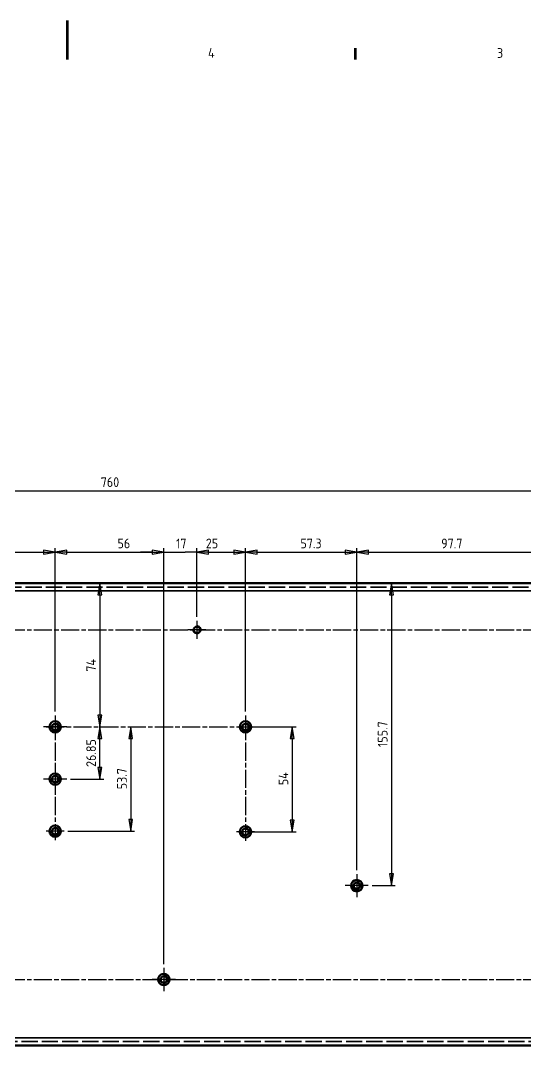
# Model space of a CAD drawing. Header units: millimetres. Extents: x 0 to 1188, y 0 to 840.
# Drawn here: x 570 to 830, y 312 to 840 of the extents above; entities that cross this region are included whole.
import ezdxf

# ---------------------------------------------------------------- set-up
doc = ezdxf.new("R2010")
doc.units = ezdxf.units.MM
doc.header["$LTSCALE"] = 2
doc.linetypes.add('CHAIN', pattern=[0.3543, 0.2362, -0.0295, 0.0591, -0.0295])
doc.linetypes.add('DASHED', pattern=[0.2067, 0.1654, -0.0413])
doc.layers.get('0').update_dxf_attribs({"lineweight": 25})
for name, color, linetype, lineweight in [('가려진 것(ISO)', 5, 'DASHED', 35), ('가시적인 것(ISO)', 7, 'Continuous', 50), ('가시적인 좁은 것(ISO)', 1, 'Continuous', 35), ('경계(ISO)', 7, 'Continuous', 70), ('중심 표식(ISO)', 1, 'Continuous', 25), ('중심선(ISO)', 1, 'Continuous', 25), ('치수(ISO)', 7, 'Continuous', 25)]:
    doc.layers.add(name, color=color, linetype=linetype, lineweight=lineweight)
doc.styles.add('ISO ProportionalPSTEK', font='isocp.shx')
doc.dimstyles.new('PSTEK', dxfattribs={"dimscale": 2, "dimtxt": 2.5, "dimasz": 3, "dimexe": 1, "dimexo": 1, "dimgap": 1, "dimtad": 1, "dimrnd": 1e-08, "dimdsep": 46, "dimtxsty": 'ISO ProportionalPSTEK', "dimblk": 'Filled-1', "dimcen": 0.09, "dimdle": 10, "dimclrd": 3, "dimclre": 3, "dimclrt": 1, "dimadec": 1, "dimazin": 2, "dimtfac": 1, "dimtmove": 0, "dimatfit": 3, "dimfxl": 0, "dimtolj": 1, "dimlwd": -1, "dimlwe": -1, "dimarcsym": 0})

# ---------------------------------------------------------------- blocks, each defined once
blk = doc.blocks.new('경계 Default Border')
at = {"layer": '경계(ISO)'}
blk.add_line((371.25, 410), (371.25, 412.9), dxfattribs=at)
at = {"layer": '경계(ISO)', "flags": 128}
blk.add_lwpolyline([(297, 420), (297, 410)], dxfattribs=at)
at = {"layer": '경계(ISO)', "color": 1, "char_height": 2.5, "attachment_point": 7, "style": 'ISO ProportionalPSTEK'}
for s, insert in [('4', (333.27, 410.4)), ('3', (407.68, 410.38))]:
    blk.add_mtext(s, dxfattribs=dict(at, insert=insert))
blk = doc.blocks.new('Filled-1')
at = {"color": 0}
for p, q in [((0, 0), (-1, 0.167)), ((-1, 0.167), (-1, -0.167)), ((-1, 0), (0, 0)), ((-1, -0.167), (0, 0))]:
    blk.add_line(p, q, dxfattribs=at)
at = {"color": 0, "flags": 128}
blk.add_lwpolyline([(-1, -0.167), (0, 0)], dxfattribs=at)
at = {"color": 0}
blk.add_solid([(-1, -0.167), (0, 0), (-1, 0.167), (-1, -0.167)], dxfattribs=at)
blk = doc.blocks.new('*D15')
at = {"layer": 'Defpoints', "color": 0}
for p in [(587.82, 566.3), (540.82, 532.3), (587.82, 482.3)]:
    blk.add_point(p, dxfattribs=at)
at = {"layer": '치수(ISO)', "color": 3}
for p, q in [((540.82, 534.3), (540.82, 568.3)), ((546.82, 566.3), (581.82, 566.3)), ((587.82, 484.3), (587.82, 568.3))]:
    blk.add_line(p, q, dxfattribs=at)
at = {"layer": '치수(ISO)', "color": 3, "xscale": 6, "yscale": 6, "zscale": 6, "rotation": 180}
blk.add_blockref('Filled-1', (540.82, 566.3), dxfattribs=at)
at = {"layer": '치수(ISO)', "color": 3, "xscale": 6, "yscale": 6, "zscale": 6}
blk.add_blockref('Filled-1', (587.82, 566.3), dxfattribs=at)
at = {"layer": '치수(ISO)', "color": 1, "insert": (554.34, 573.3), "char_height": 5, "attachment_point": 1, "style": 'ISO ProportionalPSTEK'}
blk.add_mtext('\\A1;47', dxfattribs=at)
blk = doc.blocks.new('*D16')
at = {"layer": 'Defpoints', "color": 0}
for p in [(643.82, 566.3), (587.82, 482.3), (643.82, 352.3)]:
    blk.add_point(p, dxfattribs=at)
at = {"layer": '치수(ISO)', "color": 3}
for p, q in [((587.82, 484.3), (587.82, 568.3)), ((593.82, 566.3), (637.82, 566.3)), ((643.82, 354.3), (643.82, 568.3))]:
    blk.add_line(p, q, dxfattribs=at)
at = {"layer": '치수(ISO)', "color": 3, "xscale": 6, "yscale": 6, "zscale": 6, "rotation": 180}
blk.add_blockref('Filled-1', (587.82, 566.3), dxfattribs=at)
at = {"layer": '치수(ISO)', "color": 3, "xscale": 6, "yscale": 6, "zscale": 6}
blk.add_blockref('Filled-1', (643.82, 566.3), dxfattribs=at)
at = {"layer": '치수(ISO)', "color": 1, "insert": (619.96, 573.3), "char_height": 5, "attachment_point": 1, "style": 'ISO ProportionalPSTEK'}
blk.add_mtext('\\A1;56', dxfattribs=at)
blk = doc.blocks.new('*D17')
at = {"layer": 'Defpoints', "color": 0}
for p in [(660.82, 566.3), (660.82, 530.97), (643.82, 352.3)]:
    blk.add_point(p, dxfattribs=at)
at = {"layer": '치수(ISO)', "color": 3}
for p, q in [((637.82, 566.3), (631.82, 566.3)), ((643.82, 354.3), (643.82, 568.3)), ((643.82, 566.3), (649.82, 566.3)), ((649.82, 566.3), (654.82, 566.3)), ((660.82, 566.3), (654.82, 566.3)), ((660.82, 532.97), (660.82, 568.3)), ((666.82, 566.3), (672.82, 566.3))]:
    blk.add_line(p, q, dxfattribs=at)
at = {"layer": '치수(ISO)', "color": 3, "xscale": 6, "yscale": 6, "zscale": 6}
blk.add_blockref('Filled-1', (643.82, 566.3), dxfattribs=at)
at = {"layer": '치수(ISO)', "color": 3, "xscale": 6, "yscale": 6, "zscale": 6, "rotation": 180}
blk.add_blockref('Filled-1', (660.82, 566.3), dxfattribs=at)
at = {"layer": '치수(ISO)', "color": 1, "insert": (650.07, 573.3), "char_height": 5, "attachment_point": 1, "style": 'ISO ProportionalPSTEK'}
blk.add_mtext('\\A1;17', dxfattribs=at)
blk = doc.blocks.new('*D18')
at = {"layer": 'Defpoints', "color": 0}
for p in [(685.82, 566.3), (660.82, 530.97), (685.82, 482.3)]:
    blk.add_point(p, dxfattribs=at)
at = {"layer": '치수(ISO)', "color": 3}
for p, q in [((660.82, 532.97), (660.82, 568.3)), ((666.82, 566.3), (679.82, 566.3)), ((685.82, 484.3), (685.82, 568.3))]:
    blk.add_line(p, q, dxfattribs=at)
at = {"layer": '치수(ISO)', "color": 3, "xscale": 6, "yscale": 6, "zscale": 6, "rotation": 180}
blk.add_blockref('Filled-1', (660.82, 566.3), dxfattribs=at)
at = {"layer": '치수(ISO)', "color": 3, "xscale": 6, "yscale": 6, "zscale": 6}
blk.add_blockref('Filled-1', (685.82, 566.3), dxfattribs=at)
at = {"layer": '치수(ISO)', "color": 1, "insert": (665.42, 573.3), "char_height": 5, "attachment_point": 1, "style": 'ISO ProportionalPSTEK'}
blk.add_mtext('\\A1;25', dxfattribs=at)
blk = doc.blocks.new('*D19')
at = {"layer": 'Defpoints', "color": 0}
for p in [(743.12, 566.3), (685.82, 482.3), (743.12, 400.6)]:
    blk.add_point(p, dxfattribs=at)
at = {"layer": '치수(ISO)', "color": 3}
for p, q in [((685.82, 484.3), (685.82, 568.3)), ((691.82, 566.3), (737.12, 566.3)), ((743.12, 402.6), (743.12, 568.3))]:
    blk.add_line(p, q, dxfattribs=at)
at = {"layer": '치수(ISO)', "color": 3, "xscale": 6, "yscale": 6, "zscale": 6, "rotation": 180}
blk.add_blockref('Filled-1', (685.82, 566.3), dxfattribs=at)
at = {"layer": '치수(ISO)', "color": 3, "xscale": 6, "yscale": 6, "zscale": 6}
blk.add_blockref('Filled-1', (743.12, 566.3), dxfattribs=at)
at = {"layer": '치수(ISO)', "color": 1, "insert": (714.13, 573.3), "char_height": 5, "attachment_point": 1, "style": 'ISO ProportionalPSTEK'}
blk.add_mtext('\\A1;57.3', dxfattribs=at)
blk = doc.blocks.new('*D20')
at = {"layer": 'Defpoints', "color": 0}
for p in [(840.82, 566.3), (840.82, 530.97), (743.12, 400.6)]:
    blk.add_point(p, dxfattribs=at)
at = {"layer": '치수(ISO)', "color": 3}
for p, q in [((743.12, 402.6), (743.12, 568.3)), ((749.12, 566.3), (834.82, 566.3)), ((840.82, 532.97), (840.82, 568.3))]:
    blk.add_line(p, q, dxfattribs=at)
at = {"layer": '치수(ISO)', "color": 3, "xscale": 6, "yscale": 6, "zscale": 6, "rotation": 180}
blk.add_blockref('Filled-1', (743.12, 566.3), dxfattribs=at)
at = {"layer": '치수(ISO)', "color": 3, "xscale": 6, "yscale": 6, "zscale": 6}
blk.add_blockref('Filled-1', (840.82, 566.3), dxfattribs=at)
at = {"layer": '치수(ISO)', "color": 1, "insert": (786.61, 573.3), "char_height": 5, "attachment_point": 1, "style": 'ISO ProportionalPSTEK'}
blk.add_mtext('\\A1;97.7', dxfattribs=at)
blk = doc.blocks.new('*D30')
at = {"layer": 'Defpoints', "color": 0}
for p in [(622.28, 550.35), (610.84, 476.35), (685.82, 476.35)]:
    blk.add_point(p, dxfattribs=at)
at = {"layer": '치수(ISO)', "color": 3}
blk.add_line((610.84, 544.35), (610.84, 482.35), dxfattribs=at)
at = {"layer": '치수(ISO)', "color": 3, "xscale": 6, "yscale": 6, "zscale": 6}
for p, rotation in [((610.84, 550.35), 90), ((610.84, 476.35), 270)]:
    blk.add_blockref('Filled-1', p, dxfattribs=dict(at, rotation=rotation))
at = {"layer": '치수(ISO)', "color": 1, "insert": (603.84, 504.78), "char_height": 5, "attachment_point": 1, "rotation": 90, "style": 'ISO ProportionalPSTEK'}
blk.add_mtext('\\A1;74', dxfattribs=at)
blk = doc.blocks.new('*D31')
at = {"layer": 'Defpoints', "color": 0}
for p in [(685.82, 476.35), (685.82, 422.35), (709.88, 422.35)]:
    blk.add_point(p, dxfattribs=at)
at = {"layer": '치수(ISO)', "color": 3}
for p, q in [((687.82, 476.35), (711.88, 476.35)), ((709.88, 470.35), (709.88, 428.35)), ((687.82, 422.35), (711.88, 422.35))]:
    blk.add_line(p, q, dxfattribs=at)
at = {"layer": '치수(ISO)', "color": 3, "xscale": 6, "yscale": 6, "zscale": 6}
for p, rotation in [((709.88, 476.35), 90), ((709.88, 422.35), 270)]:
    blk.add_blockref('Filled-1', p, dxfattribs=dict(at, rotation=rotation))
at = {"layer": '치수(ISO)', "color": 1, "insert": (702.88, 446.35), "char_height": 5, "attachment_point": 1, "rotation": 90, "style": 'ISO ProportionalPSTEK'}
blk.add_mtext('\\A1;54', dxfattribs=at)
blk = doc.blocks.new('*D32')
at = {"layer": 'Defpoints', "color": 0}
for p in [(609.86, 476.35), (610.84, 476.35), (593.77, 449.5)]:
    blk.add_point(p, dxfattribs=at)
at = {"layer": '치수(ISO)', "color": 3}
for p, q in [((610.84, 455.5), (610.84, 470.35)), ((595.77, 449.5), (612.84, 449.5))]:
    blk.add_line(p, q, dxfattribs=at)
at = {"layer": '치수(ISO)', "color": 3, "xscale": 6, "yscale": 6, "zscale": 6}
for p, rotation in [((610.84, 476.35), 90), ((610.84, 449.5), 270)]:
    blk.add_blockref('Filled-1', p, dxfattribs=dict(at, rotation=rotation))
at = {"layer": '치수(ISO)', "color": 1, "insert": (603.84, 455.76), "char_height": 5, "attachment_point": 1, "rotation": 90, "style": 'ISO ProportionalPSTEK'}
blk.add_mtext('\\A1;26.85', dxfattribs=at)
blk = doc.blocks.new('*D45')
at = {"layer": 'Defpoints', "color": 0}
for p in [(713.24, 550.35), (749.07, 394.65), (760.97, 394.65)]:
    blk.add_point(p, dxfattribs=at)
at = {"layer": '치수(ISO)', "color": 3}
for p, q in [((760.97, 544.35), (760.97, 400.65)), ((751.07, 394.65), (762.97, 394.65))]:
    blk.add_line(p, q, dxfattribs=at)
at = {"layer": '치수(ISO)', "color": 3, "xscale": 6, "yscale": 6, "zscale": 6}
for p, rotation in [((760.97, 550.35), 90), ((760.97, 394.65), 270)]:
    blk.add_blockref('Filled-1', p, dxfattribs=dict(at, rotation=rotation))
at = {"layer": '치수(ISO)', "color": 1, "insert": (753.97, 466), "char_height": 5, "attachment_point": 1, "rotation": 90, "style": 'ISO ProportionalPSTEK'}
blk.add_mtext('\\A1;155.7', dxfattribs=at)
blk = doc.blocks.new('*D48')
at = {"layer": 'Defpoints', "color": 0}
for p in [(1075.82, 597.89), (315.82, 550.35), (1075.82, 548.35)]:
    blk.add_point(p, dxfattribs=at)
at = {"layer": '치수(ISO)', "color": 3}
for p, q in [((315.82, 552.35), (315.82, 599.89)), ((321.82, 597.89), (1069.82, 597.89)), ((1075.82, 550.35), (1075.82, 599.89))]:
    blk.add_line(p, q, dxfattribs=at)
at = {"layer": '치수(ISO)', "color": 3, "xscale": 6, "yscale": 6, "zscale": 6, "rotation": 180}
blk.add_blockref('Filled-1', (315.82, 597.89), dxfattribs=at)
at = {"layer": '치수(ISO)', "color": 3, "xscale": 6, "yscale": 6, "zscale": 6}
blk.add_blockref('Filled-1', (1075.82, 597.89), dxfattribs=at)
at = {"layer": '치수(ISO)', "color": 1, "insert": (611.32, 604.89), "char_height": 5, "attachment_point": 1, "style": 'ISO ProportionalPSTEK'}
blk.add_mtext('\\A1;760', dxfattribs=at)
blk = doc.blocks.new('*D72')
at = {"layer": 'Defpoints', "color": 0}
for p in [(626.74, 476.35), (592.44, 422.65), (626.74, 422.65)]:
    blk.add_point(p, dxfattribs=at)
at = {"layer": '치수(ISO)', "color": 3}
for p, q in [((626.74, 470.35), (626.74, 428.65)), ((594.44, 422.65), (628.74, 422.65))]:
    blk.add_line(p, q, dxfattribs=at)
at = {"layer": '치수(ISO)', "color": 3, "xscale": 6, "yscale": 6, "zscale": 6}
for p, rotation in [((626.74, 476.35), 90), ((626.74, 422.65), 270)]:
    blk.add_blockref('Filled-1', p, dxfattribs=dict(at, rotation=rotation))
at = {"layer": '치수(ISO)', "color": 1, "insert": (619.74, 444.25), "char_height": 5, "attachment_point": 1, "rotation": 90, "style": 'ISO ProportionalPSTEK'}
blk.add_mtext('\\A1;53.7', dxfattribs=at)

msp = doc.modelspace()

# ---------------------------------------------------------------- linework, layer by layer
at = {"layer": '가려진 것(ISO)', "ltscale": 25.264742}
for p, q in [((1071.817, 548.354), (319.817, 548.354)), ((319.817, 314.354), (1071.817, 314.354))]:
    msp.add_line(p, q, dxfattribs=at)
at = {"layer": '가시적인 것(ISO)'}
for p, q in [((319.817, 550.354), (1071.817, 550.354)), ((1071.817, 312.354), (319.817, 312.354))]:
    msp.add_line(p, q, dxfattribs=at)
for centre, radius in [((660.817, 526.354), 1.621), ((587.817, 476.354), 2.95), ((587.817, 476.354), 1.621), ((685.817, 476.354), 2.95), ((685.817, 476.354), 1.621), ((587.817, 449.504), 2.95), ((587.817, 449.504), 1.621), ((587.817, 422.654), 2.95), ((587.817, 422.654), 1.621), ((685.817, 422.354), 2.95), ((685.817, 422.354), 1.621), ((743.117, 394.654), 2.95), ((743.117, 394.654), 1.621), ((643.817, 346.354), 2.95), ((643.817, 346.354), 1.621)]:
    msp.add_circle(centre, radius, dxfattribs=at)
at = {"layer": '가시적인 좁은 것(ISO)'}
for p, q in [((1071.817, 546.354), (365.817, 546.354)), ((365.817, 316.354), (1071.817, 316.354))]:
    msp.add_line(p, q, dxfattribs=at)
for centre in [(660.817, 526.354), (587.817, 476.354), (685.817, 476.354), (587.817, 449.504), (587.817, 422.654), (685.817, 422.354), (743.117, 394.654), (643.817, 346.354)]:
    msp.add_arc(centre, 2, 170, 80, dxfattribs=at)
at = {"layer": '중심 표식(ISO)', "linetype": 'CHAIN', "ltscale": 5.134789}
for p, q in [((660.817, 530.975), (660.817, 521.733)), ((665.438, 526.354), (656.196, 526.354)), ((587.817, 480.975), (587.817, 471.733)), ((592.438, 422.654), (583.196, 422.654)), ((690.438, 422.354), (681.196, 422.354))]:
    msp.add_line(p, q, dxfattribs=at)
at = {"layer": '중심 표식(ISO)', "linetype": 'CHAIN', "ltscale": 6.611584}
for p, q in [((685.817, 482.304), (685.817, 470.404)), ((593.767, 476.354), (581.867, 476.354)), ((587.817, 455.454), (587.817, 443.554)), ((593.767, 449.504), (581.867, 449.504)), ((743.117, 400.604), (743.117, 388.704)), ((749.067, 394.654), (737.167, 394.654)), ((643.817, 352.304), (643.817, 340.404)), ((649.767, 346.354), (637.867, 346.354))]:
    msp.add_line(p, q, dxfattribs=at)
at = {"layer": '중심선(ISO)', "linetype": 'CHAIN', "ltscale": 19.757267}
for p, q in [((534.867, 526.354), (966.767, 526.354)), ((587.817, 482.304), (587.817, 418.033)), ((685.817, 482.304), (685.817, 417.733)), ((583.196, 476.354), (691.767, 476.354)), ((534.867, 346.354), (966.767, 346.354))]:
    msp.add_line(p, q, dxfattribs=at)

# ---------------------------------------------------------------- block references
at = {"xscale": 2, "yscale": 2, "zscale": 2}
msp.add_blockref('경계 Default Border', (0, 0), dxfattribs=at)

# ---------------------------------------------------------------- dimensions: what is measured, and where the dimension line sits
at = {"layer": '치수(ISO)', "color": 3}
for base, p1, p2, angle, override, picture, middle in [((1075.817, 597.887), (315.817, 550.354), (1075.817, 548.354), 180, {"dimdec": 2, "dimtp": 0, "dimtm": 0, "dimtdec": 2, "dimtofl": 0, "dimatfit": 1}, '*D48', (615.817, 597.887)), ((587.817, 566.304), (540.817, 532.304), (587.817, 482.304), 180, {"dimdec": 2, "dimblk1": 'Filled-1', "dimblk2": 'Filled-1', "dimsah": 1, "dimtp": 0, "dimtm": 0, "dimtdec": 2, "dimtofl": 0, "dimatfit": 1}, '*D15', (557.337, 566.304)), ((643.817, 566.304), (587.817, 482.304), (643.817, 352.304), 180, {"dimdec": 2, "dimblk1": 'Filled-1', "dimblk2": 'Filled-1', "dimsah": 1, "dimtp": 0, "dimtm": 0, "dimtdec": 2, "dimtofl": 0, "dimatfit": 1}, '*D16', (622.837, 566.304)), ((660.817, 566.304), (643.817, 352.304), (660.817, 530.975), 180, {"dimdec": 2, "dimblk1": 'Filled-1', "dimblk2": 'Filled-1', "dimsah": 1, "dimtp": 0, "dimtm": 0, "dimtdec": 2, "dimtofl": 0}, '*D17', (652.317, 566.304)), ((685.817, 566.304), (660.817, 530.975), (685.817, 482.304), 180, {"dimdec": 2, "dimblk1": 'Filled-1', "dimblk2": 'Filled-1', "dimsah": 1, "dimtp": 0, "dimtm": 0, "dimtdec": 2, "dimtofl": 0, "dimatfit": 1}, '*D18', (668.337, 566.304)), ((743.117, 566.304), (685.817, 482.304), (743.117, 400.604), 180, {"dimdec": 2, "dimblk1": 'Filled-1', "dimblk2": 'Filled-1', "dimsah": 1, "dimtp": 0, "dimtm": 0, "dimtdec": 2, "dimtofl": 0, "dimatfit": 1}, '*D19', (719.487, 566.304)), ((840.817, 566.304), (743.117, 400.604), (840.817, 530.975), 180, {"dimdec": 2, "dimblk1": 'Filled-1', "dimblk2": 'Filled-1', "dimsah": 1, "dimtp": 0, "dimtm": 0, "dimtdec": 2, "dimtofl": 0, "dimatfit": 1}, '*D20', (791.967, 566.304)), ((610.84, 476.354), (622.282, 550.354), (685.817, 476.354), 270, {"dimdec": 2, "dimse1": 1, "dimse2": 1, "dimtp": 0, "dimtm": 0, "dimtdec": 2, "dimtofl": 0, "dimatfit": 1}, '*D30', (610.84, 507.783)), ((760.966, 394.654), (713.237, 550.354), (749.067, 394.654), 270, {"dimdec": 2, "dimse1": 1, "dimtp": 0, "dimtm": 0, "dimtdec": 2, "dimtofl": 0, "dimatfit": 1}, '*D45', (760.966, 472.504)), ((626.737, 422.654), (626.737, 476.354), (592.438, 422.654), 270, {"dimdec": 2, "dimse1": 1, "dimtp": 0, "dimtm": 0, "dimtdec": 2, "dimtofl": 0, "dimatfit": 1}, '*D72', (626.737, 449.504)), ((610.84, 476.354), (593.767, 449.504), (609.858, 476.354), 90, {"dimdec": 2, "dimse2": 1, "dimtp": 0, "dimtm": 0, "dimtdec": 2, "dimtofl": 0, "dimatfit": 1}, '*D32', (610.84, 462.929)), ((709.884, 422.354), (685.817, 476.354), (685.817, 422.354), 90, {"dimdec": 2, "dimtp": 0, "dimtm": 0, "dimtdec": 2, "dimtofl": 0, "dimatfit": 1}, '*D31', (709.884, 449.354))]:
    dim = msp.add_linear_dim(base=base, p1=p1, p2=p2, angle=angle, dimstyle='PSTEK', override=override, dxfattribs=at)
    dim.commit()
    dim.dimension.update_dxf_attribs({"geometry": picture, "text_midpoint": middle, "dimtype": 160})

doc.saveas('drawing.dxf')
